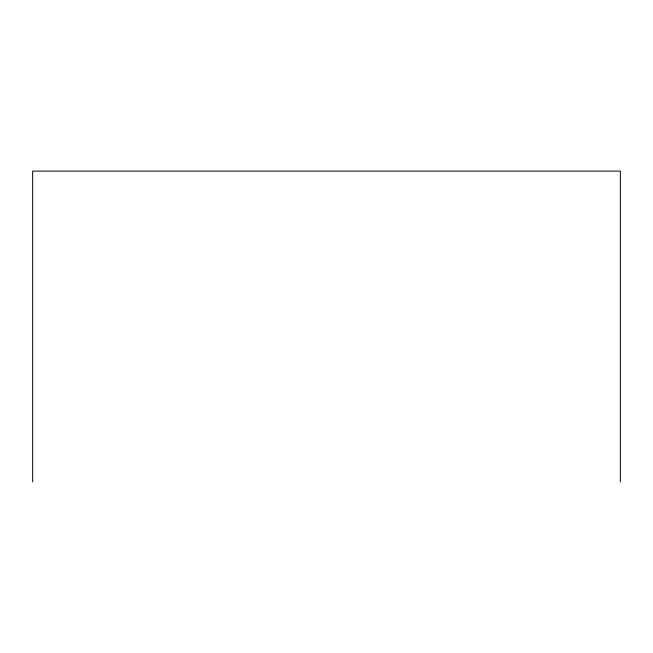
<?xml version="1.0" encoding="UTF-8"?>
<svg xmlns="http://www.w3.org/2000/svg" width="653" height="653" viewBox="0 0 653 653"><rect width="100%" height="100%" fill="white"/><g stroke="black" fill="none" stroke-linecap="round" stroke-linejoin="round"><path stroke-width="0.98" d="M620.35 481.898L620.35 171.102L32.65 171.102L32.65 481.898"/></g></svg>
